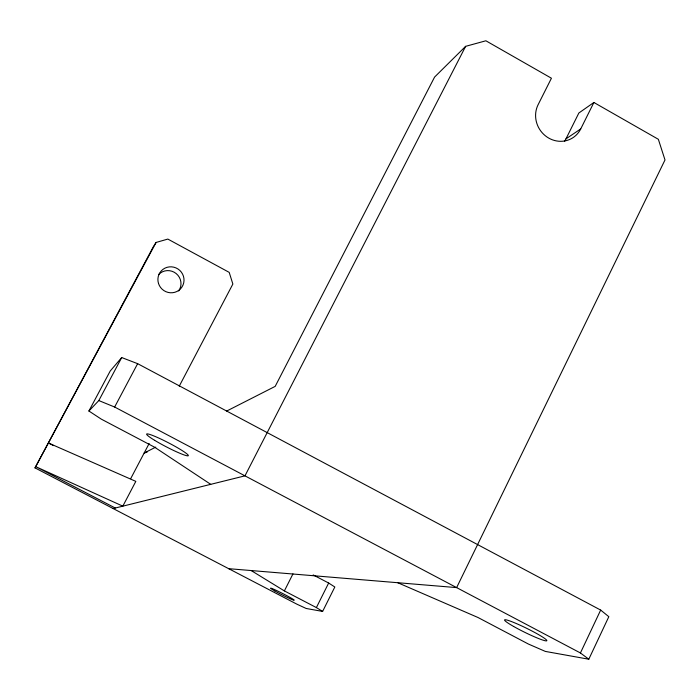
<?xml version="1.0" encoding="UTF-8"?>
<svg xmlns="http://www.w3.org/2000/svg" width="700" height="700" viewBox="0 0 700 700"><rect width="100%" height="100%" fill="white"/><g stroke="black" fill="none" stroke-linecap="round" stroke-linejoin="round"><path stroke-width="1.05" d="M600.67 610.076L608.825 616.691L588.805 659.216L580.423 652.969L600.67 610.076L137.638 363.668L121.704 357.551L110.206 371.026L88.909 411.014L101.272 419.125L154.534 447.169L210.735 484.339M179.261 386.155L232.864 284.051L229.197 272.37L167.834 239.076L156.082 242.454L153.44 246.557L35 467.889L297.054 604.258L306.171 608.475L322.621 611.424L334.828 586.994L328.659 583.03L313.197 574.936M564.436 141.47A24.272 22.864 57.7 0 0 565.968 138.862L578.865 112.997L593.889 102.471L658.35 139.291L665 159.95L456.636 587.606L228.681 568.68M565.968 138.862L580.72 128.931L593.889 102.471M322.621 611.424L316.382 607.582L328.659 583.03M316.382 607.582L284.384 590.914L292.959 573.904M580.72 128.931A24.867 23.38 57.8 0 1 548.765 138.11A24.867 23.38 57.8 0 1 538.108 104.711L551.434 78.225L485.887 40.784L465.631 46.34L244.974 475.843L113.146 508.559M130.681 478.686L149.144 443.52M88.909 411.014L98.814 400.566L114.643 407.033L137.638 363.668M98.814 400.566L121.704 357.551M156.082 242.454L35 467.889M465.631 46.34L434.578 77.087L275.188 386.374L226.651 411.066M155.794 447.116L144.148 453.04L147.123 452.113M588.805 659.216L545.326 651.411L528.351 644.017L478.039 617.523L397.749 582.715M115.281 508.034L36.041 466.786L122.824 506.153L135.826 481.373L48.72 443.109L53.532 445.62M114.643 407.033L580.423 652.969M251.16 570.544L284.384 590.914M158.638 274.54A12.985 12.723 37 0 1 176.199 273.586A12.985 12.723 37 0 1 178.666 290.973M154.648 440.326A23.537 2.292 27.4 0 0 188.178 455.805A23.537 2.292 27.4 0 0 159.504 438.401A23.537 2.292 27.4 0 0 154.648 440.326M274.636 590.861A13.256 0.726 27 0 0 294.017 600.241A13.256 0.726 27 0 0 278.644 591.509A13.256 0.726 27 0 0 274.636 590.861M513.634 626.465A23.555 2.214 26.2 0 0 546.761 640.78A23.555 2.214 26.2 0 0 516.635 623.674A23.555 2.214 26.2 0 0 513.634 626.465M158.498 283.456A13.16 12.889 37.3 0 0 180.582 288.776A13.16 12.889 37.3 0 0 173.793 267.181A13.16 12.889 37.3 0 0 158.498 283.456"/></g></svg>
